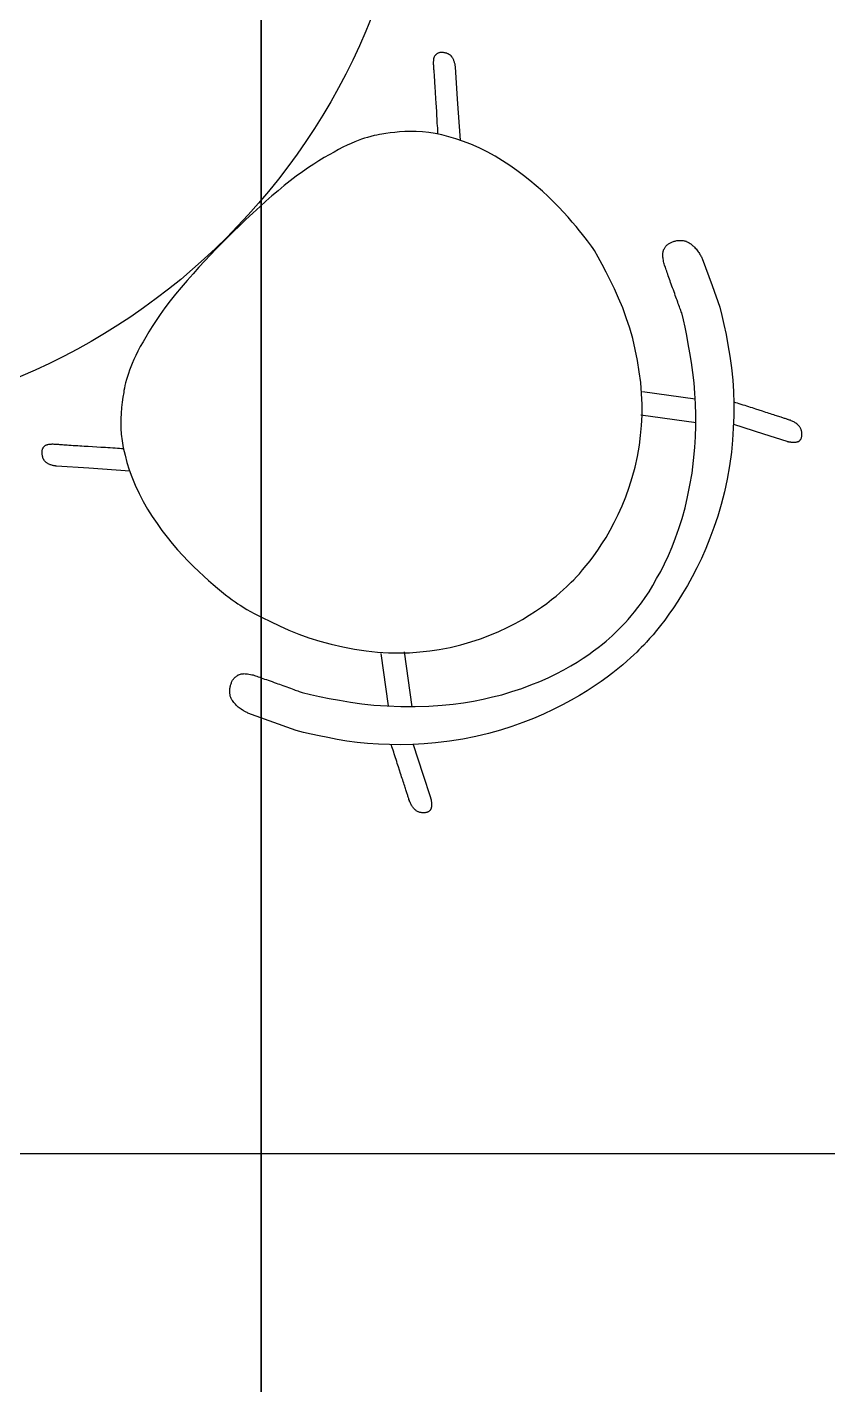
# Model space of a CAD drawing. Extents: x -120222 to -41942, y -19134 to 30932.
# Drawn here: x -91468 to -90850, y 4357 to 5403 of the extents above; entities that cross this region are included whole.
import ezdxf

# ---------------------------------------------------------------- set-up
doc = ezdxf.new("R2010")
doc.units = 0
doc.header["$LTSCALE"] = 150
doc.header["$MEASUREMENT"] = 0
doc.linetypes.add('ISO-10______', pattern=[4.699, 3.048, -0.762, 0.127, -0.762])
doc.layers.get('0').update_dxf_attribs({"linetype": 'CONTINUOUS'})
for name, color, linetype in [('_____', 7, 'CONTINUOUS'), ('____B', 7, 'CONTINUOUS'), ('___B', 7, 'CONTINUOUS')]:
    doc.layers.add(name, color=color, linetype=linetype)

# ---------------------------------------------------------------- blocks, each defined once
blk = doc.blocks.new('____-442')
at = {"color": 1, "linetype": 'Continuous'}
for p, q in [((-97428.4, 573.7), (-97387.9, 568.1)), ((-97429.6, 555.7), (-97387.1, 549.7)), ((-97630.2, 371.8), (-97624.6, 331.4)), ((-97612.2, 373.1), (-97606.2, 330.6))]:
    blk.add_line(p, q, dxfattribs=at)
for points in [[(-97581, 834.7, 0), (-97581.4, 834.8, 0), (-97581.8, 834.9, 0), (-97582.3, 834.9, 0), (-97582.7, 835, 0), (-97583, 835, 0), (-97583.4, 835, 0), (-97583.7, 835, 0), (-97584, 835, 0), (-97584.4, 834.9, 0), (-97584.8, 834.9, 0), (-97585.1, 834.8, 0), (-97585.5, 834.7, 0), (-97585.9, 834.5, 0), (-97586.2, 834.4, 0), (-97586.6, 834.2, 0), (-97587, 834, 0), (-97587.3, 833.7, 0), (-97587.6, 833.5, 0), (-97587.9, 833.3, 0), (-97588.2, 833, 0), (-97588.4, 832.7, 0), (-97588.6, 832.4, 0), (-97588.8, 832.1, 0), (-97589, 831.8, 0), (-97589.1, 831.5, 0), (-97589.3, 831.1, 0), (-97589.4, 830.7, 0), (-97589.5, 830.3, 0), (-97589.6, 829.7, 0), (-97589.7, 829.1, 0), (-97589.7, 828.4, 0), (-97589.8, 827.8, 0), (-97589.8, 827.2, 0), (-97589.8, 826.5, 0), (-97589.8, 825.9, 0)], [(-97572.7, 823.9, 0), (-97572.7, 824.2, 0), (-97572.8, 824.7, 0), (-97572.8, 825.1, 0), (-97572.9, 825.5, 0), (-97573, 826, 0), (-97573.1, 826.5, 0), (-97573.3, 827, 0), (-97573.4, 827.5, 0), (-97573.6, 828.1, 0), (-97573.8, 828.6, 0), (-97574, 829.1, 0), (-97574.2, 829.6, 0), (-97574.5, 830.2, 0), (-97574.8, 830.6, 0), (-97575, 831, 0), (-97575.3, 831.4, 0), (-97575.6, 831.8, 0), (-97575.8, 832.1, 0), (-97576.1, 832.4, 0), (-97576.3, 832.7, 0), (-97576.6, 832.9, 0), (-97576.9, 833.1, 0), (-97577.2, 833.3, 0), (-97577.4, 833.5, 0), (-97577.7, 833.7, 0), (-97578, 833.8, 0), (-97578.3, 834, 0), (-97578.6, 834.1, 0), (-97579, 834.2, 0), (-97579.4, 834.4, 0), (-97579.8, 834.5, 0), (-97580.2, 834.6, 0), (-97580.6, 834.7, 0), (-97581, 834.7, 0)], [(-97589.8, 825.9, 0), (-97589.7, 825.4, 0), (-97589.7, 824.7, 0), (-97589.6, 824, 0), (-97589.6, 823.2, 0), (-97589.5, 822.3, 0), (-97589.4, 821.4, 0), (-97589.4, 820.4, 0), (-97589.3, 819.3, 0), (-97589.2, 818.2, 0), (-97589.1, 816.9, 0), (-97589, 815.6, 0), (-97588.9, 814.1, 0), (-97588.8, 812.6, 0), (-97588.7, 811, 0), (-97588.6, 809.2, 0), (-97588.5, 807.4, 0), (-97588.4, 805.8, 0), (-97588.3, 804.2, 0), (-97588.2, 802.6, 0), (-97588.1, 801, 0), (-97588, 799.4, 0), (-97587.8, 796.1, 0), (-97587.6, 792.8, 0), (-97587.4, 789.6, 0), (-97587.3, 787.8, 0), (-97587.2, 785.9, 0), (-97587.1, 784.2, 0), (-97587, 782.5, 0), (-97586.9, 780.5, 0), (-97586.7, 778.6, 0), (-97586.6, 776.9, 0), (-97586.5, 775.2, 0), (-97586.4, 773.6, 0), (-97586.4, 772.1, 0)], [(-97568.8, 767.4, 0), (-97571, 799, 0), (-97572.7, 823.9, 0)], [(-97629.4, 772, 0), (-97631.2, 771.8, 0), (-97633.2, 771.4, 0), (-97635.4, 771, 0), (-97637.8, 770.3, 0), (-97640.5, 769.6, 0), (-97642.7, 768.9, 0), (-97645.1, 768.1, 0), (-97647.6, 767.2, 0), (-97650.3, 766.2, 0), (-97653.1, 765, 0), (-97656.2, 763.6, 0), (-97659.4, 762, 0), (-97662.8, 760.3, 0), (-97666.3, 758.3, 0), (-97670.1, 756.2, 0), (-97673.9, 754, 0), (-97677.9, 751.5, 0), (-97682, 749, 0), (-97686.1, 746.3, 0), (-97690.7, 743.1, 0), (-97695.4, 739.7, 0), (-97700.1, 736.1, 0), (-97704.8, 732.4, 0), (-97709.5, 728.5, 0), (-97714.2, 724.5, 0), (-97718.9, 720.4, 0), (-97723.4, 716.3, 0), (-97728.9, 711.3, 0), (-97734.2, 706.3, 0), (-97739.3, 701.5, 0), (-97744.1, 696.8, 0), (-97748.7, 692.2, 0)], [(-97465.4, 682.3, 0), (-97466.5, 683.9, 0), (-97467.8, 685.7, 0), (-97469.2, 687.7, 0), (-97470.8, 689.9, 0), (-97472.6, 692.2, 0), (-97474.7, 694.8, 0), (-97476.9, 697.6, 0), (-97479.6, 700.8, 0), (-97482.6, 704.3, 0), (-97485.8, 708, 0), (-97489.3, 711.9, 0), (-97493, 715.8, 0), (-97497, 719.8, 0), (-97501.2, 723.9, 0), (-97505.6, 728.1, 0), (-97510.3, 732.2, 0), (-97515.2, 736.3, 0), (-97520.1, 740.2, 0), (-97525.3, 744.1, 0), (-97530.7, 747.9, 0), (-97536.3, 751.5, 0), (-97542.1, 755, 0), (-97548.1, 758.4, 0), (-97554.3, 761.5, 0), (-97560.7, 764.3, 0), (-97567.2, 766.8, 0), (-97572.4, 768.5, 0), (-97577.7, 770.1, 0), (-97583.1, 771.5, 0), (-97588.3, 772.5, 0), (-97593.3, 773.4, 0), (-97598.2, 773.9, 0), (-97602.9, 774.2, 0), (-97607.4, 774.2, 0), (-97611.7, 774, 0), (-97615.7, 773.8, 0), (-97619.5, 773.4, 0), (-97623.1, 773, 0), (-97626.4, 772.5, 0), (-97629.4, 772, 0)], [(-97748.7, 692.2, 0), (-97752.9, 688, 0), (-97757.2, 683.6, 0), (-97761.5, 679.1, 0), (-97766, 674.4, 0), (-97770.5, 669.5, 0), (-97775, 664.5, 0), (-97779.6, 659.3, 0), (-97784.2, 654, 0), (-97788.5, 648.7, 0), (-97792.7, 643.5, 0), (-97796.7, 638.2, 0), (-97800.4, 633, 0), (-97804, 627.8, 0), (-97806.6, 623.7, 0), (-97809.1, 619.7, 0), (-97811.5, 615.7, 0), (-97813.6, 612, 0), (-97815.7, 608.3, 0), (-97817.5, 604.8, 0), (-97819.2, 601.5, 0), (-97820.7, 598.4, 0), (-97822, 595.4, 0), (-97823.1, 592.7, 0), (-97824.1, 590.1, 0), (-97824.9, 587.7, 0), (-97825.6, 585.4, 0), (-97826.4, 582.9, 0), (-97827.1, 580.5, 0), (-97827.6, 578.3, 0), (-97828, 576.3, 0), (-97828.3, 574.5, 0), (-97828.5, 572.9, 0)], [(-97483.4, 426.8, 0), (-97481.5, 428.6, 0), (-97479.4, 430.8, 0), (-97477.1, 433.3, 0), (-97474.6, 436.2, 0), (-97471.8, 439.5, 0), (-97468.9, 443.2, 0), (-97466, 447.1, 0), (-97462.9, 451.5, 0), (-97459.7, 456.2, 0), (-97456.5, 461.3, 0), (-97453.3, 466.8, 0), (-97450.2, 472.7, 0), (-97447.1, 479, 0), (-97444, 485.6, 0), (-97441.2, 492.6, 0), (-97438.6, 500, 0), (-97436.3, 507.5, 0), (-97434.1, 515.5, 0), (-97432.3, 523.7, 0), (-97430.8, 532.3, 0), (-97429.9, 539.8, 0), (-97429.2, 547.5, 0), (-97428.8, 555.5, 0), (-97428.7, 563.7, 0), (-97429.1, 572.1, 0), (-97429.8, 580.7, 0), (-97430.9, 589, 0), (-97432.3, 597.5, 0), (-97434, 606.1, 0), (-97436, 614.5, 0), (-97438.3, 622.6, 0), (-97440.9, 630.6, 0), (-97443.7, 638.2, 0), (-97446.8, 645.6, 0), (-97450.1, 652.8, 0), (-97453.3, 659.5, 0), (-97456.4, 665.8, 0), (-97459.5, 671.6, 0), (-97462.5, 677.2, 0), (-97465.4, 682.3, 0)], [(-97411.4, 671.2, 0), (-97411.7, 672.1, 0), (-97411.9, 673, 0), (-97412.1, 674, 0), (-97412.3, 674.9, 0), (-97412.5, 675.9, 0), (-97412.6, 676.6, 0), (-97412.7, 677.2, 0), (-97412.7, 677.9, 0), (-97412.8, 678.6, 0), (-97412.8, 679.3, 0), (-97412.7, 679.9, 0), (-97412.7, 680.5, 0), (-97412.6, 681.1, 0), (-97412.4, 681.7, 0), (-97412.3, 682.3, 0), (-97412.1, 682.9, 0), (-97411.8, 683.4, 0), (-97411.5, 683.9, 0), (-97411.2, 684.4, 0), (-97410.9, 684.9, 0), (-97410.6, 685.3, 0), (-97410.3, 685.7, 0), (-97409.8, 686.2, 0), (-97409.4, 686.7, 0), (-97408.9, 687.1, 0), (-97408.4, 687.5, 0), (-97407.9, 687.8, 0), (-97407.4, 688.1, 0), (-97406.9, 688.4, 0), (-97406.4, 688.6, 0), (-97405.9, 688.9, 0), (-97405.2, 689.1, 0), (-97404.5, 689.4, 0), (-97403.9, 689.6, 0), (-97403.3, 689.7, 0), (-97402.7, 689.8, 0)], [(-97402.7, 689.8, 0), (-97402, 690, 0), (-97401.2, 690.1, 0), (-97400.4, 690.2, 0), (-97399.6, 690.2, 0), (-97398.8, 690.2, 0), (-97398.2, 690.2, 0), (-97397.6, 690.1, 0), (-97397, 690, 0), (-97396.4, 689.9, 0), (-97395.8, 689.8, 0), (-97395.2, 689.7, 0), (-97394.6, 689.5, 0), (-97394.1, 689.2, 0), (-97393.5, 688.9, 0), (-97392.9, 688.6, 0), (-97392.3, 688.3, 0), (-97391.7, 687.9, 0), (-97391.1, 687.5, 0), (-97390.6, 687.1, 0), (-97390, 686.6, 0), (-97389.5, 686.1, 0), (-97389, 685.7, 0), (-97388.3, 685, 0), (-97387.7, 684.3, 0), (-97387.1, 683.6, 0), (-97386.5, 682.9, 0), (-97385.9, 682.2, 0), (-97385.4, 681.5, 0), (-97385, 680.8, 0), (-97384.5, 680.1, 0), (-97384.1, 679.4, 0), (-97383.7, 678.7, 0), (-97383.4, 678, 0), (-97383, 677.4, 0), (-97382.7, 676.8, 0), (-97382.5, 676.2, 0)], [(-97398.2, 634.4, 0), (-97398.5, 635.2, 0), (-97398.8, 636.1, 0), (-97399.2, 637, 0), (-97399.5, 638, 0), (-97399.9, 639.1, 0), (-97400.3, 640.2, 0), (-97400.8, 641.4, 0), (-97401.2, 642.7, 0), (-97401.7, 644, 0), (-97402.2, 645.2, 0), (-97402.6, 646.5, 0), (-97403.1, 647.8, 0), (-97403.6, 649.2, 0), (-97404.1, 650.6, 0), (-97404.6, 652.1, 0), (-97405.2, 653.6, 0), (-97405.7, 655, 0), (-97406.2, 656.4, 0), (-97406.7, 657.8, 0), (-97407.1, 659.1, 0), (-97407.6, 660.4, 0), (-97408.1, 661.7, 0), (-97408.5, 662.9, 0), (-97408.9, 664.1, 0), (-97409.3, 665.3, 0), (-97409.7, 666.4, 0), (-97410.1, 667.5, 0), (-97410.4, 668.5, 0), (-97410.8, 669.5, 0), (-97411.1, 670.4, 0), (-97411.4, 671.2, 0)], [(-97382.5, 676.2, 0), (-97374.8, 655.3, 0), (-97368.8, 638.8, 0)], [(-97368.8, 638.8, 0), (-97367.2, 632.3, 0), (-97365.6, 625.3, 0), (-97364, 617.7, 0), (-97362.5, 609.6, 0), (-97361, 600.9, 0), (-97359.7, 591.9, 0), (-97358.8, 582.5, 0), (-97358.2, 573.6, 0), (-97358, 564.4, 0), (-97358, 555, 0), (-97358.4, 545.4, 0), (-97359, 536.1, 0), (-97359.9, 527, 0), (-97361.3, 516.4, 0), (-97363.1, 506.2, 0), (-97365.3, 496.3, 0), (-97367.7, 486.7, 0), (-97370.4, 477.6, 0), (-97373.3, 468.9, 0), (-97376.4, 460.6, 0), (-97379.7, 452.7, 0), (-97383, 445.1, 0), (-97386.5, 437.7, 0), (-97390.1, 430.8, 0), (-97393.8, 424.2, 0), (-97397.5, 418, 0), (-97401.1, 412.2, 0), (-97404.6, 406.9, 0), (-97408, 402, 0), (-97411.3, 397.5, 0), (-97414.5, 393.4, 0), (-97417.5, 389.6, 0), (-97420.3, 386.2, 0), (-97422.9, 383.3, 0), (-97425.3, 380.6, 0), (-97427.5, 378.3, 0), (-97429.4, 376.3, 0), (-97431.2, 374.6, 0)], [(-97446.9, 390.3, 0), (-97445.3, 391.8, 0), (-97443.6, 393.5, 0), (-97441.6, 395.6, 0), (-97439.5, 398, 0), (-97437.1, 400.7, 0), (-97434.5, 403.9, 0), (-97432, 407.2, 0), (-97429.2, 410.9, 0), (-97426.4, 415, 0), (-97423.4, 419.4, 0), (-97420.5, 424.3, 0), (-97417.5, 429.5, 0), (-97414.4, 435, 0), (-97411.4, 441, 0), (-97408.4, 447.3, 0), (-97405.6, 454, 0), (-97402.9, 460.9, 0), (-97400.3, 468.2, 0), (-97397.9, 475.9, 0), (-97395.6, 484, 0), (-97393.6, 492.5, 0), (-97391.8, 501.5, 0), (-97390.2, 510.8, 0), (-97389, 520.5, 0), (-97388.1, 530.6, 0), (-97387.6, 538.8, 0), (-97387.4, 547.2, 0), (-97387.4, 555.8, 0), (-97387.6, 564.3, 0), (-97388, 572.5, 0), (-97388.6, 580.5, 0), (-97389.5, 588.4, 0), (-97390.6, 596, 0), (-97391.8, 603.4, 0), (-97393.1, 610.5, 0), (-97394.3, 617, 0), (-97395.6, 623.2, 0), (-97396.9, 629, 0), (-97398.2, 634.4, 0)], [(-97828.5, 572.9, 0), (-97829.1, 569.3, 0), (-97829.7, 565.5, 0), (-97830.1, 561.3, 0), (-97830.5, 556.8, 0), (-97830.7, 553, 0), (-97830.8, 549.1, 0), (-97830.7, 545.1, 0), (-97830.4, 540.8, 0), (-97829.7, 535.7, 0), (-97828.8, 530.3, 0), (-97827.5, 524.7, 0), (-97826, 519, 0), (-97824.3, 513.4, 0), (-97822.3, 507.9, 0), (-97819.7, 501.5, 0), (-97816.7, 495.2, 0), (-97813.5, 489, 0), (-97810.1, 483.1, 0), (-97806.5, 477.3, 0), (-97802.8, 471.9, 0), (-97799, 466.6, 0), (-97795.1, 461.5, 0), (-97791.1, 456.6, 0), (-97787, 451.8, 0), (-97782.9, 447.2, 0), (-97778.7, 442.9, 0), (-97774.6, 438.8, 0), (-97770.7, 434.9, 0), (-97766.8, 431.3, 0), (-97763.1, 428, 0), (-97759.6, 424.9, 0), (-97756.2, 422.1, 0), (-97753, 419.5, 0), (-97750.1, 417.1, 0), (-97747.3, 415, 0), (-97744.8, 413.2, 0), (-97742.6, 411.5, 0), (-97740.6, 410.1, 0), (-97738.8, 408.9, 0)], [(-97315.8, 552, 0), (-97316.1, 552.1, 0), (-97316.6, 552.2, 0), (-97317.1, 552.4, 0), (-97317.6, 552.6, 0), (-97318.3, 552.8, 0), (-97319, 553, 0), (-97319.6, 553.2, 0), (-97320.2, 553.4, 0), (-97320.9, 553.6, 0), (-97321.6, 553.9, 0), (-97322.4, 554.1, 0), (-97323.3, 554.4, 0), (-97324.2, 554.7, 0), (-97325.1, 555, 0), (-97326.2, 555.3, 0), (-97327.2, 555.7, 0), (-97328.4, 556, 0), (-97329.6, 556.4, 0), (-97330.8, 556.8, 0), (-97332, 557.2, 0), (-97333.3, 557.6, 0), (-97334.6, 558.1, 0), (-97335.8, 558.5, 0), (-97338.5, 559.3, 0), (-97341, 560.2, 0), (-97343.6, 561, 0), (-97345, 561.5, 0), (-97346.5, 561.9, 0), (-97347.9, 562.4, 0), (-97349.3, 562.8, 0), (-97350.8, 563.3, 0), (-97352.3, 563.8, 0), (-97353.8, 564.3, 0), (-97355.1, 564.7, 0), (-97356.4, 565.1, 0), (-97357.6, 565.5, 0)], [(-97358.2, 548.6, 0), (-97335.2, 541.2, 0), (-97317.2, 535.4, 0)], [(-97305.7, 538.5, 0), (-97305.6, 539, 0), (-97305.6, 539.6, 0), (-97305.5, 540.1, 0), (-97305.5, 540.7, 0), (-97305.5, 541.2, 0), (-97305.5, 541.7, 0), (-97305.6, 542.2, 0), (-97305.6, 542.7, 0), (-97305.7, 543.2, 0), (-97305.8, 543.6, 0), (-97306, 544, 0), (-97306.1, 544.5, 0), (-97306.3, 545, 0), (-97306.6, 545.5, 0), (-97306.8, 545.9, 0), (-97307.1, 546.3, 0), (-97307.4, 546.8, 0), (-97307.8, 547.2, 0), (-97308.1, 547.6, 0), (-97308.6, 548, 0), (-97309, 548.4, 0), (-97309.5, 548.8, 0), (-97310.1, 549.2, 0), (-97310.6, 549.6, 0), (-97311.2, 550, 0), (-97311.8, 550.3, 0), (-97312.4, 550.6, 0), (-97313, 550.9, 0), (-97313.7, 551.2, 0), (-97314.3, 551.5, 0), (-97315, 551.7, 0), (-97315.8, 552, 0)], [(-97317.2, 535.4, 0), (-97316.8, 535.3, 0), (-97316.5, 535.2, 0), (-97316.1, 535.1, 0), (-97315.7, 535, 0), (-97315.3, 534.9, 0), (-97314.8, 534.9, 0), (-97314.4, 534.8, 0), (-97313.9, 534.7, 0), (-97313.4, 534.6, 0), (-97312.9, 534.6, 0), (-97312.3, 534.6, 0), (-97311.7, 534.6, 0), (-97311.1, 534.6, 0), (-97310.5, 534.6, 0), (-97309.9, 534.7, 0), (-97309.5, 534.8, 0), (-97309.2, 534.9, 0), (-97308.8, 535, 0), (-97308.5, 535.1, 0), (-97308.2, 535.2, 0), (-97307.9, 535.3, 0), (-97307.7, 535.5, 0), (-97307.5, 535.6, 0), (-97307.3, 535.8, 0), (-97307.1, 536, 0), (-97306.9, 536.2, 0), (-97306.7, 536.4, 0), (-97306.5, 536.7, 0), (-97306.3, 537, 0), (-97306.1, 537.3, 0), (-97306, 537.6, 0), (-97305.9, 537.9, 0), (-97305.8, 538.2, 0), (-97305.7, 538.5, 0)], [(-97891.2, 524.4, 0), (-97891.3, 524.8, 0), (-97891.4, 525.3, 0), (-97891.4, 525.7, 0), (-97891.5, 526.2, 0), (-97891.5, 526.5, 0), (-97891.5, 526.8, 0), (-97891.5, 527.2, 0), (-97891.5, 527.5, 0), (-97891.4, 527.9, 0), (-97891.4, 528.2, 0), (-97891.3, 528.6, 0), (-97891.2, 529, 0), (-97891.1, 529.4, 0), (-97890.9, 529.7, 0), (-97890.7, 530.1, 0), (-97890.5, 530.5, 0), (-97890.3, 530.8, 0), (-97890, 531.1, 0), (-97889.8, 531.4, 0), (-97889.5, 531.6, 0), (-97889.3, 531.9, 0), (-97889, 532.1, 0), (-97888.6, 532.3, 0), (-97888.3, 532.5, 0), (-97888, 532.6, 0), (-97887.6, 532.7, 0), (-97887.3, 532.8, 0), (-97886.9, 532.9, 0), (-97886.2, 533, 0), (-97885.6, 533.1, 0), (-97884.9, 533.2, 0), (-97884.3, 533.2, 0), (-97883.7, 533.3, 0), (-97883.1, 533.3, 0), (-97882.5, 533.2, 0)], [(-97880.4, 516.2, 0), (-97880.8, 516.2, 0), (-97881.2, 516.3, 0), (-97881.6, 516.3, 0), (-97882.1, 516.4, 0), (-97882.5, 516.5, 0), (-97883, 516.6, 0), (-97883.5, 516.7, 0), (-97884, 516.9, 0), (-97884.6, 517.1, 0), (-97885.1, 517.3, 0), (-97885.6, 517.5, 0), (-97886.2, 517.7, 0), (-97886.7, 518, 0), (-97887.1, 518.3, 0), (-97887.5, 518.5, 0), (-97887.9, 518.8, 0), (-97888.3, 519.1, 0), (-97888.6, 519.3, 0), (-97888.9, 519.6, 0), (-97889.2, 519.8, 0), (-97889.4, 520.1, 0), (-97889.6, 520.4, 0), (-97889.9, 520.7, 0), (-97890, 520.9, 0), (-97890.2, 521.2, 0), (-97890.3, 521.5, 0), (-97890.5, 521.8, 0), (-97890.6, 522.1, 0), (-97890.8, 522.5, 0), (-97890.9, 522.9, 0), (-97891, 523.3, 0), (-97891.1, 523.7, 0), (-97891.2, 524.1, 0), (-97891.2, 524.4, 0)], [(-97882.5, 533.2, 0), (-97881.9, 533.2, 0), (-97881.3, 533.1, 0), (-97880.6, 533.1, 0), (-97879.8, 533, 0), (-97878.9, 533, 0), (-97877.9, 532.9, 0), (-97876.9, 532.8, 0), (-97875.8, 532.8, 0), (-97874.7, 532.7, 0), (-97873.5, 532.6, 0), (-97872.1, 532.5, 0), (-97870.7, 532.4, 0), (-97869.1, 532.3, 0), (-97867.5, 532.2, 0), (-97865.7, 532.1, 0), (-97863.9, 532, 0), (-97862.4, 531.9, 0), (-97860.8, 531.8, 0), (-97859.1, 531.7, 0), (-97857.5, 531.6, 0), (-97855.9, 531.5, 0), (-97852.6, 531.3, 0), (-97849.3, 531.1, 0), (-97846.1, 530.9, 0), (-97844.3, 530.8, 0), (-97842.5, 530.7, 0), (-97840.7, 530.6, 0), (-97839, 530.5, 0), (-97837, 530.3, 0), (-97835.2, 530.2, 0), (-97833.4, 530.1, 0), (-97831.7, 530, 0), (-97830.1, 529.9, 0), (-97828.6, 529.8, 0)], [(-97823.9, 512.3, 0), (-97855.5, 514.5, 0), (-97880.4, 516.2, 0)], [(-97738.8, 408.9, 0), (-97733.5, 405.8, 0), (-97727.8, 402.7, 0), (-97721.7, 399.6, 0), (-97715.2, 396.4, 0), (-97708.4, 393.1, 0), (-97701.1, 389.8, 0), (-97693.5, 386.7, 0), (-97685.8, 383.9, 0), (-97677.3, 381.2, 0), (-97668.6, 378.9, 0), (-97659.6, 376.8, 0), (-97650.5, 375.1, 0), (-97641.5, 373.8, 0), (-97632.8, 372.9, 0), (-97624.3, 372.3, 0), (-97616, 372.2, 0), (-97608, 372.4, 0), (-97600.1, 373, 0), (-97592.5, 373.8, 0), (-97585.1, 374.9, 0), (-97576.7, 376.5, 0), (-97568.6, 378.5, 0), (-97560.8, 380.7, 0), (-97553.4, 383.1, 0), (-97546.2, 385.8, 0), (-97539.3, 388.7, 0), (-97532.8, 391.8, 0), (-97526.7, 395, 0), (-97521, 398.1, 0), (-97515.8, 401.2, 0), (-97510.9, 404.4, 0), (-97506.4, 407.5, 0), (-97502.3, 410.4, 0), (-97498.5, 413.3, 0), (-97495.1, 416, 0), (-97492.1, 418.6, 0), (-97489.4, 421, 0), (-97487.1, 423.1, 0), (-97485.1, 425.1, 0), (-97483.4, 426.8, 0)], [(-97690.9, 341.7, 0), (-97684.5, 340.2, 0), (-97677.5, 338.6, 0), (-97670.1, 337.2, 0), (-97662.1, 335.7, 0), (-97653.6, 334.2, 0), (-97644.8, 333, 0), (-97635.7, 332, 0), (-97625.4, 331.3, 0), (-97614.8, 330.9, 0), (-97603.8, 330.9, 0), (-97593.1, 331.2, 0), (-97582.8, 331.9, 0), (-97574.5, 332.7, 0), (-97566.5, 333.8, 0), (-97558.7, 335.1, 0), (-97551.2, 336.6, 0), (-97544, 338.3, 0), (-97537, 340, 0), (-97529.1, 342.4, 0), (-97521.6, 344.9, 0), (-97514.5, 347.5, 0), (-97507.7, 350.3, 0), (-97501.1, 353.1, 0), (-97495, 356.1, 0), (-97489.2, 359.2, 0), (-97483.8, 362.2, 0), (-97478.7, 365.2, 0), (-97474.1, 368.1, 0), (-97469.9, 371, 0), (-97466.1, 373.7, 0), (-97462.5, 376.3, 0), (-97459.3, 378.9, 0), (-97456.5, 381.2, 0), (-97454, 383.4, 0), (-97451.8, 385.4, 0), (-97449.9, 387.2, 0), (-97448.2, 388.9, 0), (-97446.9, 390.3, 0)], [(-97431.2, 374.6, 0), (-97432.9, 372.8, 0), (-97435.1, 370.7, 0), (-97437.6, 368.4, 0), (-97440.5, 365.8, 0), (-97443.7, 363, 0), (-97447.4, 359.9, 0), (-97451.3, 356.9, 0), (-97455.7, 353.6, 0), (-97460.4, 350.1, 0), (-97465.6, 346.6, 0), (-97471.2, 343, 0), (-97477.1, 339.4, 0), (-97483.4, 335.7, 0), (-97490.2, 332.1, 0), (-97497.3, 328.5, 0), (-97504.8, 325, 0), (-97512.5, 321.7, 0), (-97520.6, 318.5, 0), (-97529.1, 315.5, 0), (-97537.9, 312.7, 0), (-97547.2, 310.2, 0), (-97556.9, 307.8, 0), (-97566.9, 305.8, 0), (-97577.3, 304.1, 0), (-97588.1, 302.9, 0), (-97596.8, 302.1, 0), (-97605.6, 301.7, 0), (-97614.7, 301.4, 0), (-97623.5, 301.5, 0), (-97632.1, 301.8, 0), (-97640.4, 302.3, 0), (-97648.5, 303.2, 0), (-97656.4, 304.3, 0), (-97663.9, 305.6, 0), (-97671.1, 306.9, 0), (-97677.7, 308.2, 0), (-97684, 309.5, 0), (-97689.9, 310.9, 0), (-97695.4, 312.3, 0)], [(-97746.4, 346.2, 0), (-97746.2, 346.7, 0), (-97746.1, 347.3, 0), (-97745.9, 347.8, 0), (-97745.7, 348.4, 0), (-97745.5, 349.1, 0), (-97745.3, 349.6, 0), (-97745.1, 350.1, 0), (-97744.8, 350.6, 0), (-97744.5, 351.1, 0), (-97744.2, 351.6, 0), (-97743.9, 352.1, 0), (-97743.5, 352.6, 0), (-97743, 353, 0), (-97742.5, 353.5, 0), (-97742, 353.9, 0), (-97741.6, 354.3, 0), (-97741.1, 354.6, 0), (-97740.7, 354.9, 0), (-97740.2, 355.2, 0), (-97739.7, 355.4, 0), (-97739.1, 355.6, 0), (-97738.5, 355.8, 0), (-97738, 356, 0), (-97737.4, 356.1, 0), (-97736.7, 356.2, 0), (-97736.1, 356.2, 0), (-97735.5, 356.3, 0), (-97734.9, 356.2, 0), (-97734.2, 356.2, 0), (-97733.6, 356.1, 0), (-97733, 356, 0), (-97731.9, 355.9, 0), (-97730.8, 355.7, 0), (-97729.7, 355.4, 0), (-97728.7, 355.2, 0), (-97727.7, 354.8, 0)], [(-97732.7, 325.9, 0), (-97733.4, 326.2, 0), (-97734, 326.6, 0), (-97734.7, 326.9, 0), (-97735.5, 327.3, 0), (-97736.2, 327.8, 0), (-97737, 328.2, 0), (-97737.8, 328.8, 0), (-97738.6, 329.3, 0), (-97739.4, 329.9, 0), (-97740.2, 330.5, 0), (-97740.9, 331.2, 0), (-97741.7, 332, 0), (-97742.4, 332.8, 0), (-97743, 333.4, 0), (-97743.6, 334.1, 0), (-97744.1, 334.8, 0), (-97744.6, 335.5, 0), (-97745, 336, 0), (-97745.3, 336.6, 0), (-97745.6, 337.2, 0), (-97745.9, 337.8, 0), (-97746.1, 338.4, 0), (-97746.3, 339, 0), (-97746.4, 339.6, 0), (-97746.5, 340.2, 0), (-97746.6, 340.7, 0), (-97746.6, 341.3, 0), (-97746.7, 341.8, 0), (-97746.7, 342.6, 0), (-97746.7, 343.4, 0), (-97746.7, 344.1, 0), (-97746.6, 344.8, 0), (-97746.5, 345.5, 0), (-97746.4, 346.2, 0)], [(-97727.7, 354.8, 0), (-97726.8, 354.5, 0), (-97725.8, 354.2, 0), (-97724.8, 353.8, 0), (-97723.6, 353.4, 0), (-97722.4, 353, 0), (-97721.2, 352.6, 0), (-97719.9, 352.1, 0), (-97718.5, 351.6, 0), (-97717.1, 351.1, 0), (-97715.6, 350.6, 0), (-97714.1, 350.1, 0), (-97712.6, 349.5, 0), (-97711, 349, 0), (-97709.7, 348.5, 0), (-97708.4, 348, 0), (-97707.1, 347.6, 0), (-97705.9, 347.1, 0), (-97704.3, 346.6, 0), (-97702.8, 346, 0), (-97701.3, 345.5, 0), (-97700, 345, 0), (-97698.6, 344.5, 0), (-97697.4, 344.1, 0), (-97696.2, 343.6, 0), (-97695.2, 343.3, 0), (-97694.2, 342.9, 0), (-97693.3, 342.6, 0), (-97692.5, 342.3, 0), (-97691.7, 342, 0), (-97690.9, 341.7, 0)], [(-97695.4, 312.3, 0), (-97716.3, 319.9, 0), (-97732.7, 325.9, 0)], [(-97608.5, 259.2, 0), (-97608.6, 259.6, 0), (-97608.7, 260, 0), (-97608.9, 260.5, 0), (-97609.1, 261.1, 0), (-97609.3, 261.7, 0), (-97609.5, 262.4, 0), (-97609.7, 263, 0), (-97609.9, 263.7, 0), (-97610.1, 264.4, 0), (-97610.4, 265.1, 0), (-97610.6, 265.9, 0), (-97610.9, 266.7, 0), (-97611.2, 267.6, 0), (-97611.5, 268.6, 0), (-97611.8, 269.6, 0), (-97612.2, 270.7, 0), (-97612.6, 271.9, 0), (-97613, 273.1, 0), (-97613.3, 274.3, 0), (-97613.8, 275.5, 0), (-97614.2, 276.8, 0), (-97614.6, 278, 0), (-97615, 279.3, 0), (-97615.8, 281.9, 0), (-97616.7, 284.5, 0), (-97617.5, 287, 0), (-97618, 288.5, 0), (-97618.4, 290, 0), (-97618.9, 291.4, 0), (-97619.3, 292.8, 0), (-97619.9, 294.3, 0), (-97620.3, 295.8, 0), (-97620.8, 297.3, 0), (-97621.2, 298.6, 0), (-97621.7, 299.9, 0), (-97622, 301.1, 0)], [(-97605.2, 301.7, 0), (-97597.7, 278.7, 0), (-97591.9, 260.7, 0)], [(-97595, 249.2, 0), (-97595.6, 249.1, 0), (-97596.1, 249, 0), (-97596.7, 249, 0), (-97597.2, 249, 0), (-97597.7, 249, 0), (-97598.3, 249, 0), (-97598.7, 249, 0), (-97599.2, 249.1, 0), (-97599.7, 249.2, 0), (-97600.1, 249.3, 0), (-97600.6, 249.4, 0), (-97601.1, 249.6, 0), (-97601.5, 249.8, 0), (-97602, 250.1, 0), (-97602.4, 250.3, 0), (-97602.9, 250.6, 0), (-97603.3, 250.9, 0), (-97603.7, 251.2, 0), (-97604.1, 251.6, 0), (-97604.5, 252, 0), (-97604.9, 252.5, 0), (-97605.3, 253, 0), (-97605.7, 253.5, 0), (-97606.1, 254.1, 0), (-97606.5, 254.7, 0), (-97606.8, 255.3, 0), (-97607.1, 255.9, 0), (-97607.4, 256.5, 0), (-97607.7, 257.2, 0), (-97608, 257.8, 0), (-97608.2, 258.5, 0), (-97608.5, 259.2, 0)], [(-97591.9, 260.7, 0), (-97591.8, 260.3, 0), (-97591.7, 260, 0), (-97591.6, 259.6, 0), (-97591.5, 259.2, 0), (-97591.5, 258.7, 0), (-97591.4, 258.3, 0), (-97591.3, 257.9, 0), (-97591.2, 257.4, 0), (-97591.2, 256.9, 0), (-97591.1, 256.3, 0), (-97591.1, 255.7, 0), (-97591.1, 255.2, 0), (-97591.1, 254.6, 0), (-97591.2, 254, 0), (-97591.2, 253.4, 0), (-97591.3, 253, 0), (-97591.4, 252.6, 0), (-97591.5, 252.3, 0), (-97591.6, 252, 0), (-97591.7, 251.7, 0), (-97591.8, 251.4, 0), (-97592, 251.2, 0), (-97592.1, 250.9, 0), (-97592.3, 250.7, 0), (-97592.5, 250.6, 0), (-97592.7, 250.4, 0), (-97593, 250.2, 0), (-97593.2, 250, 0), (-97593.5, 249.8, 0), (-97593.8, 249.6, 0), (-97594.1, 249.5, 0), (-97594.4, 249.4, 0), (-97594.7, 249.3, 0), (-97595, 249.2, 0)]]:
    blk.add_polyline3d(points, dxfattribs=at)
blk = doc.blocks.new('____-444')
at = {"color": 1, "linetype": 'Continuous'}
blk.add_circle((-98102.6, 1046), 500, dxfattribs=at)
at = {"color": 1}
blk.add_blockref('____-442', (0, 0), dxfattribs=at)

msp = doc.modelspace()

# ---------------------------------------------------------------- linework, layer by layer
at = {"layer": '____B', "color": 6, "linetype": 'ISO-10______'}
msp.add_line((-41943.00752, 4534.71684), (-107847.23944, 4534.71684), dxfattribs=at)
at = {"layer": '____B', "color": 0, "linetype": 'ISO-10______'}
msp.add_line((-79640.95325, 4534.71684), (-99851.30431, 4534.71684), dxfattribs=at)
at = {"layer": '___B', "color": 5}
msp.add_line((-91287.45335, -18224.63715), (-91287.45335, 28821.32986), dxfattribs=at)
at = {"layer": '___B'}
msp.add_line((-91287.45335, 23512.21686), (-91287.45335, -18224.63715), dxfattribs=at)

# ---------------------------------------------------------------- block references
at = {"layer": '_____', "color": 0}
msp.add_blockref('____-444', (6435.10495, 4548.69799), dxfattribs=at)

doc.saveas('drawing.dxf')
